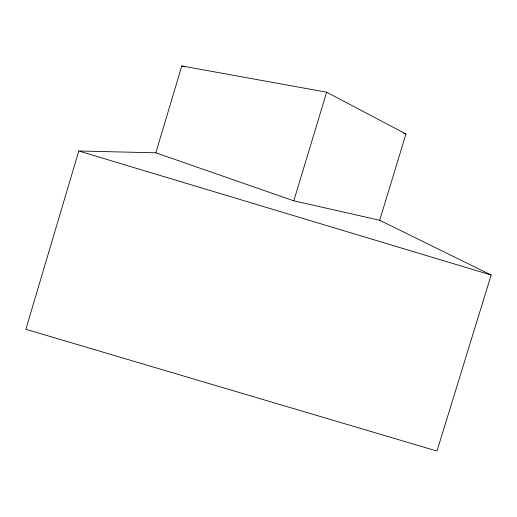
<?xml version="1.0" encoding="UTF-8"?>
<svg xmlns="http://www.w3.org/2000/svg" width="517" height="517" viewBox="0 0 517 517"><rect width="100%" height="100%" fill="white"/><g stroke="black" fill="none" stroke-linecap="round" stroke-linejoin="round"><path stroke-width="0.78" d="M78.784 150.996L25.85 329.29L436.988 451.05L491.15 275.031L379.685 220.261L293.798 200.829L155.837 152.812L78.784 150.996L491.15 275.031M155.837 152.812L181.79 65.95L326.647 92.2L405.961 134L379.685 220.261M293.798 200.829L326.647 92.2M181.79 65.95L184.866 66.88M403.654 133.302L405.961 134"/></g></svg>
